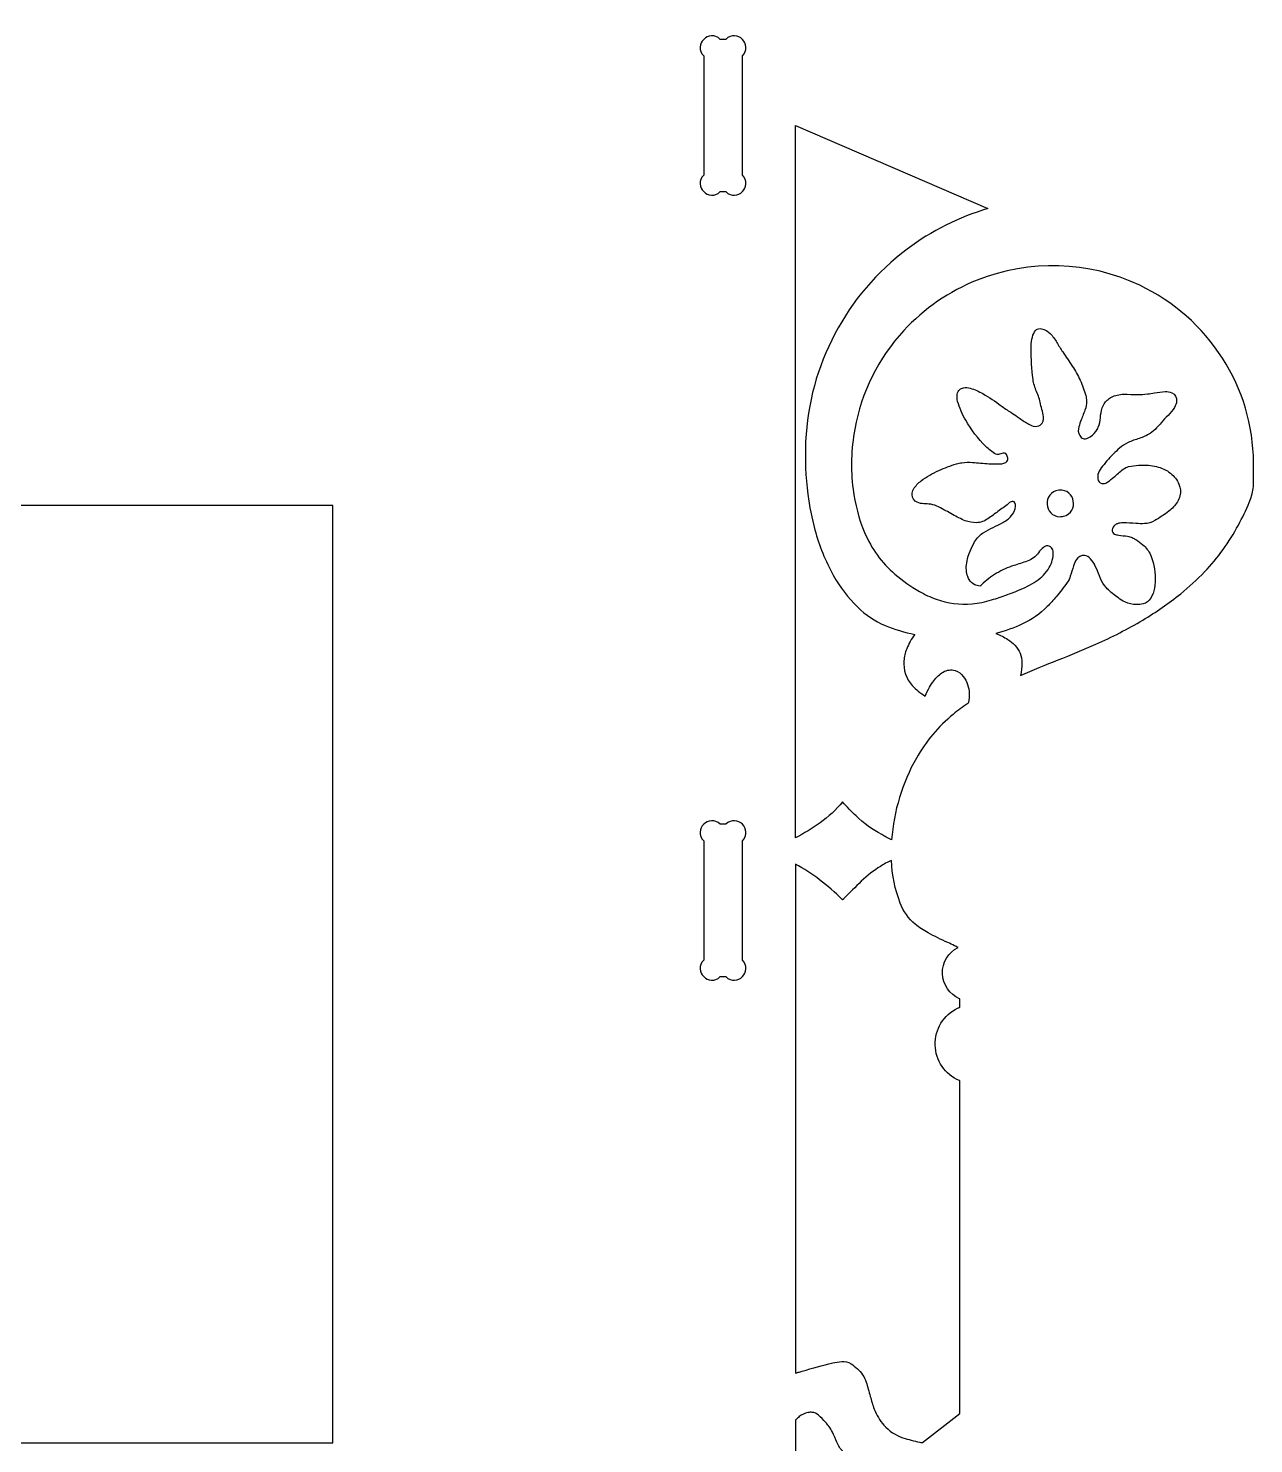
# Model space of a CAD drawing. Extents: x 2.94 to 12.7, y -14.56 to -4.73.
# Drawn here: x 8.37 to 12.489, y -10.969 to -6.212 of the extents above; entities that cross this region are included whole.
import ezdxf

# ---------------------------------------------------------------- set-up
doc = ezdxf.new("R2010")
doc.units = 0
doc.layers.add('LAYER_1', color=7, linetype='CONTINUOUS')

msp = doc.modelspace()

# ---------------------------------------------------------------- linework, layer by layer
at = {"layer": 'LAYER_1', "color": 250}
msp.add_lwpolyline([(6.2435, -10.9656), (9.3932, -10.9656), (9.3932, -7.816), (6.2435, -7.816), (6.2435, -10.9656)], dxfattribs=at)
for points, knots in [([(10.696, -6.2496), (10.696, -6.2496), (10.7146, -6.2496), (10.7146, -6.2496), (10.7517, -6.2125), (10.8074, -6.2681), (10.7702, -6.3052), (10.7702, -6.3052), (10.7702, -6.7057), (10.7702, -6.7057), (10.8074, -6.7428), (10.7517, -6.7985), (10.7146, -6.7614), (10.7146, -6.7614), (10.696, -6.7614), (10.696, -6.7614), (10.6589, -6.7985), (10.6032, -6.7428), (10.6403, -6.7057), (10.6403, -6.7057), (10.6403, -6.3052), (10.6403, -6.3052), (10.6032, -6.2681), (10.6589, -6.2125), (10.696, -6.2496)], [0, 0, 0, 0, 1, 1, 1, 2, 2, 2, 3, 3, 3, 4, 4, 4, 5, 5, 5, 6, 6, 6, 7, 7, 7, 8, 8, 8, 8]), ([(11.5952, -6.8182), (11.5952, -6.8182), (10.9488, -6.5391), (10.9488, -6.5391), (10.9488, -6.5391), (10.9488, -8.9327), (10.9488, -8.9327), (10.9775, -8.9177), (11.005, -8.9008), (11.0314, -8.8821), (11.0596, -8.8621), (11.0851, -8.8385), (11.1073, -8.812), (11.1214, -8.8285), (11.1364, -8.8442), (11.1523, -8.8591), (11.1783, -8.8836), (11.2073, -8.9048), (11.2386, -8.9221), (11.2436, -8.9249), (11.2487, -8.9276), (11.2538, -8.9302), (11.2598, -8.9332), (11.2658, -8.9362), (11.2718, -8.9391), (11.2791, -8.8428), (11.3076, -8.7492), (11.3551, -8.665), (11.3869, -8.6087), (11.4289, -8.5588), (11.4789, -8.5178), (11.4865, -8.5116), (11.4943, -8.5055), (11.5022, -8.4997), (11.5107, -8.4934), (11.5193, -8.4873), (11.5281, -8.4814), (11.5294, -8.4805), (11.5302, -8.4792), (11.5305, -8.4778), (11.5324, -8.4678), (11.5332, -8.4577), (11.5328, -8.4476), (11.5319, -8.427), (11.525, -8.4071), (11.5129, -8.3904), (11.5061, -8.381), (11.4965, -8.3741), (11.4854, -8.3707), (11.472, -8.3665), (11.4575, -8.3683), (11.4456, -8.3757), (11.4333, -8.3834), (11.4225, -8.3932), (11.4137, -8.4048), (11.4086, -8.4115), (11.4039, -8.4186), (11.3998, -8.426), (11.3943, -8.4358), (11.3893, -8.4459), (11.3849, -8.4562), (11.3686, -8.4467), (11.3539, -8.4348), (11.3413, -8.4208), (11.321, -8.3982), (11.3108, -8.3683), (11.3131, -8.3381), (11.3142, -8.3242), (11.3174, -8.3106), (11.3227, -8.2977), (11.3297, -8.2806), (11.3388, -8.2644), (11.3495, -8.2494), (11.3154, -8.2425), (11.282, -8.2322), (11.2499, -8.2188), (11.2157, -8.2045), (11.1844, -8.1838), (11.1579, -8.1579), (11.1255, -8.1263), (11.0979, -8.0902), (11.076, -8.0506), (11.0494, -8.0025), (11.0286, -7.9512), (11.0141, -7.8981), (11.0034, -7.8588), (10.9955, -7.8189), (10.9903, -7.7785), (10.9828, -7.7195), (10.9804, -7.6601), (10.983, -7.6007), (10.9944, -7.3451), (11.1195, -7.108), (11.3242, -6.9544), (11.406, -6.8931), (11.4978, -6.847), (11.5952, -6.8182)], [0, 0, 0, 0, 1, 1, 1, 2, 2, 2, 3, 3, 3, 4, 4, 4, 5, 5, 5, 6, 6, 6, 7, 7, 7, 8, 8, 8, 9, 9, 9, 10, 10, 10, 11, 11, 11, 12, 12, 12, 13, 13, 13, 14, 14, 14, 15, 15, 15, 16, 16, 16, 17, 17, 17, 18, 18, 18, 19, 19, 19, 20, 20, 20, 21, 21, 21, 22, 22, 22, 23, 23, 23, 24, 24, 24, 25, 25, 25, 26, 26, 26, 27, 27, 27, 28, 28, 28, 29, 29, 29, 30, 30, 30, 31, 31, 31, 32, 32, 32, 32]), ([(11.7051, -8.3873), (11.7086, -8.3734), (11.7103, -8.3591), (11.71, -8.3448), (11.7097, -8.3227), (11.7011, -8.3014), (11.686, -8.2853), (11.6791, -8.2779), (11.6712, -8.2714), (11.6626, -8.266), (11.6499, -8.2581), (11.6365, -8.2513), (11.6227, -8.2457), (11.6533, -8.2379), (11.6832, -8.2273), (11.7119, -8.214), (11.7428, -8.1996), (11.7709, -8.1799), (11.795, -8.1557), (11.8056, -8.1451), (11.8157, -8.134), (11.8253, -8.1224), (11.8381, -8.1071), (11.8504, -8.0913), (11.8621, -8.0752), (11.8668, -8.0688), (11.8703, -8.0616), (11.8725, -8.0539), (11.8758, -8.0421), (11.8795, -8.0303), (11.8833, -8.0186), (11.8858, -8.0111), (11.8892, -8.004), (11.8933, -7.9973), (11.899, -7.9883), (11.9092, -7.9833), (11.9197, -7.9842), (11.9279, -7.985), (11.9355, -7.9889), (11.9408, -7.9952), (11.9472, -8.0026), (11.9525, -8.0108), (11.9566, -8.0196), (11.9617, -8.0304), (11.9664, -8.0414), (11.9705, -8.0527), (11.9746, -8.0639), (11.9802, -8.0746), (11.9871, -8.0844), (11.99, -8.0884), (11.9932, -8.0922), (11.9967, -8.0956), (12.0084, -8.1068), (12.0209, -8.1173), (12.0341, -8.1268), (12.041, -8.1318), (12.0483, -8.1362), (12.056, -8.1399), (12.0683, -8.1459), (12.0817, -8.149), (12.0953, -8.149), (12.1028, -8.149), (12.1102, -8.1481), (12.1174, -8.1464), (12.1279, -8.1438), (12.137, -8.1372), (12.1427, -8.1279), (12.1489, -8.1176), (12.1532, -8.1062), (12.1553, -8.0943), (12.1603, -8.0654), (12.1589, -8.0357), (12.1512, -8.0074), (12.1488, -7.9985), (12.1457, -7.9899), (12.1419, -7.9815), (12.136, -7.9686), (12.1274, -7.9572), (12.1165, -7.948), (12.109, -7.9417), (12.1011, -7.9359), (12.0929, -7.9307), (12.0889, -7.9282), (12.0849, -7.9259), (12.0807, -7.9238), (12.0759, -7.9214), (12.0706, -7.9198), (12.0651, -7.9193), (12.0551, -7.9183), (12.0451, -7.9171), (12.0352, -7.9155), (12.0305, -7.9148), (12.026, -7.9136), (12.0216, -7.9119), (12.016, -7.9097), (12.0126, -7.9039), (12.0134, -7.8979), (12.0142, -7.8917), (12.0173, -7.886), (12.0222, -7.882), (12.0248, -7.8798), (12.0278, -7.8781), (12.0311, -7.8771), (12.0373, -7.8751), (12.0439, -7.8742), (12.0504, -7.8744), (12.0646, -7.8749), (12.0788, -7.8757), (12.0929, -7.8766), (12.1026, -7.8772), (12.1122, -7.8773), (12.1219, -7.8769), (12.1341, -7.8765), (12.1459, -7.873), (12.1564, -7.8667), (12.1727, -7.8571), (12.1885, -7.8465), (12.2037, -7.8351), (12.2151, -7.8266), (12.2249, -7.816), (12.2325, -7.8039), (12.2365, -7.7976), (12.2394, -7.7907), (12.2412, -7.7834), (12.2444, -7.7704), (12.2432, -7.7567), (12.2378, -7.7445), (12.2314, -7.73), (12.2217, -7.7174), (12.2094, -7.7075), (12.2026, -7.7021), (12.1952, -7.6975), (12.1872, -7.6939), (12.1709, -7.6864), (12.1534, -7.6819), (12.1356, -7.6806), (12.1131, -7.679), (12.0906, -7.6806), (12.0686, -7.6854), (12.0619, -7.6869), (12.0555, -7.6899), (12.0501, -7.6942), (12.0395, -7.7027), (12.0291, -7.7114), (12.019, -7.7204), (12.0124, -7.7262), (12.0056, -7.7317), (11.9985, -7.7368), (11.9942, -7.7399), (11.9891, -7.7418), (11.9837, -7.7422), (11.9763, -7.7428), (11.9694, -7.7385), (11.9667, -7.7316), (11.9642, -7.7255), (11.9639, -7.7187), (11.9656, -7.7124), (11.9678, -7.7043), (11.9715, -7.6967), (11.9765, -7.69), (11.9887, -7.6736), (12.0021, -7.6581), (12.0166, -7.6437), (12.0237, -7.6367), (12.0309, -7.6298), (12.0383, -7.6231), (12.0467, -7.6155), (12.0563, -7.6092), (12.0667, -7.6046), (12.079, -7.5991), (12.0916, -7.5945), (12.1045, -7.5907), (12.1174, -7.5869), (12.1297, -7.5812), (12.1409, -7.5737), (12.1489, -7.5684), (12.1563, -7.5621), (12.1628, -7.5551), (12.168, -7.5496), (12.173, -7.5439), (12.1778, -7.5381), (12.1852, -7.5293), (12.193, -7.521), (12.2013, -7.5131), (12.2096, -7.5051), (12.2169, -7.4961), (12.2228, -7.4863), (12.2267, -7.4798), (12.2292, -7.4726), (12.23, -7.4651), (12.2313, -7.4532), (12.2248, -7.4418), (12.2138, -7.437), (12.2067, -7.4338), (12.199, -7.4325), (12.1913, -7.4331), (12.1792, -7.4339), (12.1672, -7.4354), (12.1553, -7.4375), (12.1474, -7.4388), (12.1395, -7.44), (12.1315, -7.4411), (12.1208, -7.4425), (12.11, -7.4431), (12.0992, -7.4429), (12.0834, -7.4426), (12.0676, -7.4424), (12.0518, -7.4422), (12.0375, -7.4421), (12.0233, -7.4456), (12.0106, -7.4523), (12.0054, -7.4551), (12.0006, -7.4585), (11.9962, -7.4625), (11.9886, -7.4695), (11.983, -7.4784), (11.9799, -7.4883), (11.9766, -7.4988), (11.9746, -7.5097), (11.9737, -7.5207), (11.9729, -7.5317), (11.9705, -7.5425), (11.9666, -7.5529), (11.9646, -7.5582), (11.9618, -7.5633), (11.9583, -7.5678), (11.9515, -7.5768), (11.9426, -7.5841), (11.9324, -7.5889), (11.9295, -7.5903), (11.9264, -7.5912), (11.9232, -7.5916), (11.9181, -7.5922), (11.913, -7.5906), (11.9092, -7.5871), (11.9014, -7.5797), (11.8979, -7.5689), (11.9, -7.5583), (11.9017, -7.5498), (11.9041, -7.5414), (11.9072, -7.5332), (11.9119, -7.5206), (11.9168, -7.5081), (11.9218, -7.4956), (11.9258, -7.4859), (11.9275, -7.4754), (11.927, -7.4648), (11.9268, -7.4586), (11.9258, -7.4524), (11.9243, -7.4464), (11.9197, -7.4289), (11.9135, -7.4118), (11.9058, -7.3953), (11.898, -7.3788), (11.8891, -7.3629), (11.879, -7.3477), (11.8684, -7.3317), (11.8577, -7.3157), (11.847, -7.2998), (11.8401, -7.2894), (11.8335, -7.2788), (11.8273, -7.268), (11.8211, -7.2572), (11.8135, -7.2472), (11.8046, -7.2383), (11.7979, -7.2315), (11.7896, -7.2263), (11.7805, -7.2232), (11.7743, -7.2211), (11.7676, -7.2213), (11.7615, -7.2237), (11.7576, -7.2253), (11.7543, -7.2282), (11.7523, -7.2319), (11.7481, -7.2397), (11.7452, -7.2481), (11.7437, -7.2568), (11.7418, -7.2677), (11.7408, -7.2787), (11.7408, -7.2897), (11.7406, -7.3238), (11.7428, -7.3579), (11.7473, -7.3917), (11.7492, -7.4061), (11.7532, -7.4201), (11.7591, -7.4333), (11.765, -7.4465), (11.7695, -7.4602), (11.7725, -7.4744), (11.7743, -7.4828), (11.7765, -7.4911), (11.7791, -7.4993), (11.7816, -7.5075), (11.7827, -7.5162), (11.7824, -7.5248), (11.7823, -7.5285), (11.7815, -7.532), (11.7801, -7.5354), (11.7776, -7.5412), (11.7729, -7.5458), (11.7671, -7.5481), (11.759, -7.5513), (11.7499, -7.5511), (11.742, -7.5474), (11.7307, -7.5421), (11.7199, -7.5357), (11.7098, -7.5284), (11.7048, -7.5247), (11.6997, -7.5212), (11.6947, -7.5176), (11.6873, -7.5125), (11.6798, -7.5076), (11.6722, -7.5029), (11.661, -7.496), (11.6502, -7.4885), (11.6398, -7.4806), (11.6205, -7.4658), (11.6001, -7.4523), (11.5789, -7.4402), (11.5653, -7.4325), (11.5508, -7.4262), (11.5358, -7.4217), (11.5286, -7.4195), (11.5211, -7.4191), (11.5138, -7.4205), (11.5091, -7.4214), (11.5047, -7.4235), (11.5009, -7.4265), (11.4962, -7.4303), (11.4931, -7.4357), (11.4923, -7.4417), (11.4911, -7.4498), (11.4916, -7.4581), (11.4939, -7.466), (11.5004, -7.4882), (11.5095, -7.5096), (11.5209, -7.5297), (11.5392, -7.5619), (11.5618, -7.5915), (11.5882, -7.6176), (11.5983, -7.6277), (11.6097, -7.6364), (11.6221, -7.6435), (11.6247, -7.645), (11.6279, -7.6454), (11.6308, -7.6445), (11.636, -7.643), (11.6412, -7.6417), (11.6464, -7.6405), (11.6482, -7.6402), (11.65, -7.6401), (11.6517, -7.6403), (11.6544, -7.6406), (11.6568, -7.6422), (11.6582, -7.6445), (11.6602, -7.6483), (11.6617, -7.6523), (11.6625, -7.6565), (11.6637, -7.6624), (11.661, -7.6684), (11.6557, -7.6714), (11.6516, -7.6738), (11.6469, -7.6752), (11.6421, -7.6756), (11.6275, -7.6766), (11.6129, -7.6767), (11.5983, -7.6757), (11.5802, -7.6745), (11.5622, -7.6731), (11.5442, -7.6714), (11.5319, -7.6703), (11.5196, -7.6706), (11.5074, -7.6722), (11.5016, -7.6729), (11.4958, -7.6742), (11.4901, -7.676), (11.4699, -7.6823), (11.45, -7.6898), (11.4307, -7.6984), (11.4097, -7.7078), (11.3899, -7.7193), (11.3714, -7.733), (11.361, -7.7406), (11.3523, -7.7502), (11.3456, -7.7612), (11.3423, -7.7666), (11.3405, -7.7728), (11.3405, -7.7792), (11.3406, -7.7906), (11.3474, -7.8009), (11.3579, -7.8053), (11.365, -7.8083), (11.3726, -7.81), (11.3803, -7.8101), (11.388, -7.8102), (11.3956, -7.8109), (11.4032, -7.812), (11.4125, -7.8134), (11.4216, -7.8164), (11.43, -7.8208), (11.4459, -7.8291), (11.4616, -7.8377), (11.4771, -7.8467), (11.4907, -7.8545), (11.5048, -7.8613), (11.5193, -7.8672), (11.5311, -7.8719), (11.5439, -7.8742), (11.5567, -7.8738), (11.5707, -7.8733), (11.5843, -7.8688), (11.5958, -7.8607), (11.6072, -7.8526), (11.6184, -7.8444), (11.6294, -7.8359), (11.6351, -7.8315), (11.6409, -7.8274), (11.6469, -7.8235), (11.6529, -7.8196), (11.6586, -7.8152), (11.6638, -7.8103), (11.6667, -7.8075), (11.6699, -7.8051), (11.6734, -7.8032), (11.6781, -7.8006), (11.684, -7.8023), (11.6865, -7.807), (11.6885, -7.8106), (11.6892, -7.8147), (11.6886, -7.8187), (11.6868, -7.8306), (11.6818, -7.8417), (11.6741, -7.8508), (11.6661, -7.8602), (11.6564, -7.868), (11.6455, -7.8736), (11.6347, -7.8791), (11.6238, -7.8845), (11.6128, -7.8898), (11.6023, -7.8948), (11.592, -7.9003), (11.5821, -7.9064), (11.5693, -7.9143), (11.5587, -7.925), (11.551, -7.9379), (11.539, -7.9581), (11.5303, -7.9801), (11.5253, -8.0031), (11.5219, -8.0187), (11.5222, -8.035), (11.5264, -8.0504), (11.5278, -8.0555), (11.5298, -8.0603), (11.5325, -8.0649), (11.5369, -8.0725), (11.5436, -8.0785), (11.5516, -8.0821), (11.5542, -8.0833), (11.5568, -8.0842), (11.5595, -8.085), (11.5627, -8.0859), (11.5659, -8.0867), (11.5692, -8.0872), (11.5697, -8.0873), (11.5702, -8.0871), (11.5705, -8.0867), (11.5715, -8.0853), (11.5727, -8.084), (11.5739, -8.0828), (11.5894, -8.0679), (11.6065, -8.0548), (11.6249, -8.0438), (11.6432, -8.0329), (11.6627, -8.0242), (11.683, -8.0178), (11.6979, -8.0131), (11.7126, -8.0082), (11.7273, -8.0031), (11.7349, -8.0004), (11.742, -7.9968), (11.7486, -7.9922), (11.7553, -7.9875), (11.7611, -7.9816), (11.7657, -7.9749), (11.7703, -7.9682), (11.7759, -7.9621), (11.7822, -7.957), (11.7852, -7.9546), (11.7887, -7.9529), (11.7924, -7.9521), (11.7987, -7.9507), (11.8053, -7.9529), (11.8094, -7.9579), (11.8132, -7.9624), (11.8152, -7.968), (11.8153, -7.9738), (11.8155, -7.9915), (11.8109, -8.009), (11.8019, -8.0243), (11.7911, -8.0428), (11.7761, -8.0584), (11.7582, -8.07), (11.7387, -8.0826), (11.718, -8.0933), (11.6965, -8.102), (11.6841, -8.1069), (11.6717, -8.1116), (11.6592, -8.116), (11.6422, -8.1221), (11.6252, -8.1278), (11.6081, -8.1333), (11.5868, -8.1402), (11.5648, -8.1446), (11.5425, -8.1465), (11.5016, -8.1501), (11.4604, -8.1447), (11.4218, -8.1309), (11.4023, -8.1238), (11.3833, -8.1151), (11.3653, -8.1047), (11.3361, -8.088), (11.3085, -8.0686), (11.283, -8.0467), (11.2386, -8.0088), (11.2038, -7.961), (11.1813, -7.9072), (11.1617, -7.8605), (11.1486, -7.8113), (11.1423, -7.7611), (11.1339, -7.694), (11.1358, -7.6261), (11.1478, -7.5596), (11.1702, -7.4358), (11.2274, -7.321), (11.3127, -7.2285), (11.3812, -7.1542), (11.4655, -7.0962), (11.5593, -7.0588), (11.7359, -6.9882), (11.9339, -6.9945), (12.1057, -7.0761), (12.2196, -7.1302), (12.316, -7.215), (12.3842, -7.3211), (12.4514, -7.4258), (12.4876, -7.5474), (12.4884, -7.6718), (12.4885, -7.6921), (12.4886, -7.7124), (12.4888, -7.7327), (12.489, -7.7499), (12.4867, -7.767), (12.482, -7.7835), (12.4799, -7.791), (12.4773, -7.7984), (12.4742, -7.8056), (12.4631, -7.8315), (12.4508, -7.857), (12.4375, -7.8818), (12.4068, -7.9391), (12.3685, -7.9919), (12.3237, -8.039), (12.2987, -8.0653), (12.272, -8.0899), (12.2437, -8.1125), (12.2033, -8.1449), (12.1607, -8.1745), (12.1162, -8.2009), (12.0654, -8.2312), (12.0128, -8.2583), (11.9587, -8.2821), (11.9169, -8.3006), (11.8746, -8.3181), (11.832, -8.3348), (11.7894, -8.3514), (11.7471, -8.3689), (11.7051, -8.3873)], [0, 0, 0, 0, 1, 1, 1, 2, 2, 2, 3, 3, 3, 4, 4, 4, 5, 5, 5, 6, 6, 6, 7, 7, 7, 8, 8, 8, 9, 9, 9, 10, 10, 10, 11, 11, 11, 12, 12, 12, 13, 13, 13, 14, 14, 14, 15, 15, 15, 16, 16, 16, 17, 17, 17, 18, 18, 18, 19, 19, 19, 20, 20, 20, 21, 21, 21, 22, 22, 22, 23, 23, 23, 24, 24, 24, 25, 25, 25, 26, 26, 26, 27, 27, 27, 28, 28, 28, 29, 29, 29, 30, 30, 30, 31, 31, 31, 32, 32, 32, 33, 33, 33, 34, 34, 34, 35, 35, 35, 36, 36, 36, 37, 37, 37, 38, 38, 38, 39, 39, 39, 40, 40, 40, 41, 41, 41, 42, 42, 42, 43, 43, 43, 44, 44, 44, 45, 45, 45, 46, 46, 46, 47, 47, 47, 48, 48, 48, 49, 49, 49, 50, 50, 50, 51, 51, 51, 52, 52, 52, 53, 53, 53, 54, 54, 54, 55, 55, 55, 56, 56, 56, 57, 57, 57, 58, 58, 58, 59, 59, 59, 60, 60, 60, 61, 61, 61, 62, 62, 62, 63, 63, 63, 64, 64, 64, 65, 65, 65, 66, 66, 66, 67, 67, 67, 68, 68, 68, 69, 69, 69, 70, 70, 70, 71, 71, 71, 72, 72, 72, 73, 73, 73, 74, 74, 74, 75, 75, 75, 76, 76, 76, 77, 77, 77, 78, 78, 78, 79, 79, 79, 80, 80, 80, 81, 81, 81, 82, 82, 82, 83, 83, 83, 84, 84, 84, 85, 85, 85, 86, 86, 86, 87, 87, 87, 88, 88, 88, 89, 89, 89, 90, 90, 90, 91, 91, 91, 92, 92, 92, 93, 93, 93, 94, 94, 94, 95, 95, 95, 96, 96, 96, 97, 97, 97, 98, 98, 98, 99, 99, 99, 100, 100, 100, 101, 101, 101, 102, 102, 102, 103, 103, 103, 104, 104, 104, 105, 105, 105, 106, 106, 106, 107, 107, 107, 108, 108, 108, 109, 109, 109, 110, 110, 110, 111, 111, 111, 112, 112, 112, 113, 113, 113, 114, 114, 114, 115, 115, 115, 116, 116, 116, 117, 117, 117, 118, 118, 118, 119, 119, 119, 120, 120, 120, 121, 121, 121, 122, 122, 122, 123, 123, 123, 124, 124, 124, 125, 125, 125, 126, 126, 126, 127, 127, 127, 128, 128, 128, 129, 129, 129, 130, 130, 130, 131, 131, 131, 132, 132, 132, 133, 133, 133, 134, 134, 134, 135, 135, 135, 136, 136, 136, 137, 137, 137, 138, 138, 138, 139, 139, 139, 140, 140, 140, 141, 141, 141, 142, 142, 142, 143, 143, 143, 144, 144, 144, 145, 145, 145, 146, 146, 146, 147, 147, 147, 148, 148, 148, 149, 149, 149, 150, 150, 150, 151, 151, 151, 152, 152, 152, 153, 153, 153, 154, 154, 154, 155, 155, 155, 156, 156, 156, 157, 157, 157, 158, 158, 158, 159, 159, 159, 160, 160, 160, 161, 161, 161, 162, 162, 162, 163, 163, 163, 164, 164, 164, 165, 165, 165, 166, 166, 166, 167, 167, 167, 168, 168, 168, 169, 169, 169, 170, 170, 170, 171, 171, 171, 172, 172, 172, 173, 173, 173, 174, 174, 174, 175, 175, 175, 176, 176, 176, 177, 177, 177, 178, 178, 178, 179, 179, 179, 180, 180, 180, 181, 181, 181, 182, 182, 182, 183, 183, 183, 184, 184, 184, 185, 185, 185, 186, 186, 186, 187, 187, 187, 188, 188, 188, 189, 189, 189, 190, 190, 190, 191, 191, 191, 192, 192, 192, 192]), ([(11.8386, -7.8536), (11.7829, -7.8532), (11.7784, -7.7714), (11.8338, -7.765), (11.8891, -7.7585), (11.9036, -7.8391), (11.8495, -7.8523), (11.8477, -7.8528), (11.8459, -7.8531), (11.8441, -7.8533), (11.8423, -7.8535), (11.8405, -7.8536), (11.8386, -7.8536)], [0, 0, 0, 0, 1, 1, 1, 2, 2, 2, 3, 3, 3, 4, 4, 4, 4]), ([(10.6403, -9.3435), (10.6403, -9.3435), (10.6403, -8.943), (10.6403, -8.943), (10.6032, -8.9059), (10.6589, -8.8502), (10.696, -8.8874), (10.696, -8.8874), (10.7146, -8.8874), (10.7146, -8.8874), (10.7517, -8.8502), (10.8074, -8.9059), (10.7702, -8.943), (10.7702, -8.943), (10.7702, -9.3435), (10.7702, -9.3435), (10.8074, -9.3806), (10.7517, -9.4363), (10.7146, -9.3992), (10.7146, -9.3992), (10.696, -9.3992), (10.696, -9.3992), (10.6589, -9.4363), (10.6032, -9.3806), (10.6403, -9.3435)], [0, 0, 0, 0, 1, 1, 1, 2, 2, 2, 3, 3, 3, 4, 4, 4, 5, 5, 5, 6, 6, 6, 7, 7, 7, 8, 8, 8, 8]), ([(10.9488, -10.7314), (10.9488, -10.7314), (10.9489, -9.0211), (10.9489, -9.0211), (10.9771, -9.0366), (11.0042, -9.0542), (11.0299, -9.0736), (11.0568, -9.0939), (11.0823, -9.116), (11.1061, -9.1398), (11.1063, -9.14), (11.1065, -9.1402), (11.1066, -9.1405), (11.1067, -9.1407), (11.107, -9.1409), (11.1073, -9.1409), (11.1077, -9.1409), (11.1081, -9.1407), (11.1083, -9.1404), (11.1092, -9.1392), (11.1101, -9.1381), (11.1112, -9.137), (11.1306, -9.1175), (11.1502, -9.0981), (11.1699, -9.0789), (11.1895, -9.0598), (11.2111, -9.043), (11.2343, -9.0286), (11.24, -9.025), (11.2457, -9.0217), (11.2516, -9.0185), (11.258, -9.015), (11.2644, -9.0118), (11.271, -9.0086), (11.2735, -9.0577), (11.2835, -9.1061), (11.3007, -9.1521), (11.3111, -9.1798), (11.3286, -9.2043), (11.3513, -9.2232), (11.3647, -9.2342), (11.3791, -9.2439), (11.3944, -9.252), (11.4161, -9.2635), (11.4382, -9.2744), (11.4605, -9.2847), (11.468, -9.2882), (11.4756, -9.2917), (11.4831, -9.2953), (11.4872, -9.2972), (11.4913, -9.2992), (11.4953, -9.3011), (11.4622, -9.3178), (11.4417, -9.3521), (11.4428, -9.3892), (11.4439, -9.4261), (11.4663, -9.4591), (11.5004, -9.4737), (11.5004, -9.4737), (11.5005, -9.4737), (11.5006, -9.4737), (11.5006, -9.4738), (11.5007, -9.4738), (11.5008, -9.4739), (11.5008, -9.4739), (11.5008, -9.5023), (11.5008, -9.5023), (11.5005, -9.5028), (11.5, -9.5031), (11.4995, -9.5032), (11.4976, -9.5038), (11.4957, -9.5045), (11.4939, -9.5054), (11.4466, -9.5281), (11.4169, -9.5765), (11.4183, -9.6291), (11.4196, -9.6816), (11.4517, -9.7285), (11.5002, -9.7487), (11.5003, -9.7488), (11.5004, -9.7488), (11.5005, -9.7488), (11.5006, -9.7488), (11.5007, -9.7489), (11.5008, -9.749), (11.5008, -9.749), (11.5008, -10.8672), (11.5008, -10.8672), (11.5008, -10.8672), (11.376, -10.9652), (11.376, -10.9652), (11.3754, -10.9654), (11.3747, -10.9654), (11.3741, -10.9652), (11.3716, -10.9645), (11.3691, -10.9639), (11.3666, -10.9634), (11.3474, -10.9597), (11.3285, -10.9548), (11.31, -10.9486), (11.2853, -10.9405), (11.2633, -10.926), (11.2461, -10.9065), (11.232, -10.8906), (11.2209, -10.8723), (11.2135, -10.8524), (11.2082, -10.8384), (11.2038, -10.8242), (11.2001, -10.8097), (11.196, -10.7936), (11.1914, -10.7776), (11.1863, -10.7618), (11.1807, -10.7444), (11.1705, -10.7288), (11.1568, -10.7167), (11.1501, -10.7108), (11.143, -10.7053), (11.1355, -10.7002), (11.1263, -10.694), (11.1152, -10.6912), (11.1041, -10.6923), (11.094, -10.6933), (11.084, -10.695), (11.0742, -10.6974), (11.0398, -10.7058), (11.0056, -10.715), (10.9716, -10.7248), (10.9669, -10.7262), (10.9621, -10.7276), (10.9573, -10.7289), (10.9545, -10.7297), (10.9517, -10.7305), (10.9488, -10.7314)], [0, 0, 0, 0, 1, 1, 1, 2, 2, 2, 3, 3, 3, 4, 4, 4, 5, 5, 5, 6, 6, 6, 7, 7, 7, 8, 8, 8, 9, 9, 9, 10, 10, 10, 11, 11, 11, 12, 12, 12, 13, 13, 13, 14, 14, 14, 15, 15, 15, 16, 16, 16, 17, 17, 17, 18, 18, 18, 19, 19, 19, 20, 20, 20, 21, 21, 21, 22, 22, 22, 23, 23, 23, 24, 24, 24, 25, 25, 25, 26, 26, 26, 27, 27, 27, 28, 28, 28, 29, 29, 29, 30, 30, 30, 31, 31, 31, 32, 32, 32, 33, 33, 33, 34, 34, 34, 35, 35, 35, 36, 36, 36, 37, 37, 37, 38, 38, 38, 39, 39, 39, 40, 40, 40, 41, 41, 41, 42, 42, 42, 43, 43, 43, 44, 44, 44, 44]), ([(11.2395, -11.0724), (11.2395, -11.0724), (11.216, -11.0908), (11.216, -11.0908), (11.216, -11.0908), (11.237, -11.1073), (11.237, -11.1073), (11.2229, -11.1123), (11.2086, -11.1168), (11.1941, -11.1207), (11.1796, -11.1247), (11.1658, -11.1306), (11.1529, -11.1384), (11.137, -11.1481), (11.1242, -11.162), (11.1159, -11.1787), (11.1098, -11.1911), (11.1046, -11.2039), (11.1003, -11.217), (11.096, -11.2301), (11.0916, -11.2431), (11.087, -11.256), (11.0823, -11.2694), (11.0758, -11.2822), (11.0678, -11.2939), (11.0618, -11.3026), (11.0559, -11.3113), (11.0499, -11.32), (11.0448, -11.3275), (11.0379, -11.3337), (11.0299, -11.3379), (11.0233, -11.3415), (11.0159, -11.3432), (11.0083, -11.3431), (10.9908, -11.3427), (10.9737, -11.3368), (10.9597, -11.3263), (10.9579, -11.3249), (10.9562, -11.3236), (10.9546, -11.3222), (10.9528, -11.3206), (10.951, -11.319), (10.9493, -11.3174), (10.9492, -11.3173), (10.9491, -11.3172), (10.949, -11.3172), (10.9489, -11.3171), (10.9488, -11.317), (10.9488, -11.3169), (10.9488, -11.3169), (10.9488, -10.8902), (10.9488, -10.8902), (10.9491, -10.8894), (10.9495, -10.8887), (10.9501, -10.8881), (10.9536, -10.8844), (10.9574, -10.881), (10.9614, -10.8779), (10.97, -10.8711), (10.98, -10.8664), (10.9907, -10.8641), (10.9955, -10.863), (11.0005, -10.8628), (11.0054, -10.8634), (11.0129, -10.8642), (11.02, -10.8674), (11.0257, -10.8725), (11.0343, -10.8801), (11.0423, -10.8882), (11.0498, -10.8969), (11.0535, -10.9012), (11.057, -10.9055), (11.0605, -10.91), (11.0652, -10.9162), (11.0694, -10.9228), (11.0728, -10.9298), (11.0784, -10.941), (11.0835, -10.9524), (11.0881, -10.964), (11.0928, -10.9756), (11.0997, -10.9863), (11.1084, -10.9953), (11.12, -11.0072), (11.1331, -11.0175), (11.1474, -11.0258), (11.1662, -11.0366), (11.1854, -11.0466), (11.2049, -11.0558), (11.2131, -11.0597), (11.2213, -11.0636), (11.2294, -11.0675), (11.2328, -11.0691), (11.2361, -11.0707), (11.2395, -11.0724)], [0, 0, 0, 0, 1, 1, 1, 2, 2, 2, 3, 3, 3, 4, 4, 4, 5, 5, 5, 6, 6, 6, 7, 7, 7, 8, 8, 8, 9, 9, 9, 10, 10, 10, 11, 11, 11, 12, 12, 12, 13, 13, 13, 14, 14, 14, 15, 15, 15, 16, 16, 16, 17, 17, 17, 18, 18, 18, 19, 19, 19, 20, 20, 20, 21, 21, 21, 22, 22, 22, 23, 23, 23, 24, 24, 24, 25, 25, 25, 26, 26, 26, 27, 27, 27, 28, 28, 28, 29, 29, 29, 30, 30, 30, 31, 31, 31, 31])]:
    msp.add_open_spline(points, degree=3, knots=knots, dxfattribs=at)

doc.saveas('drawing.dxf')
